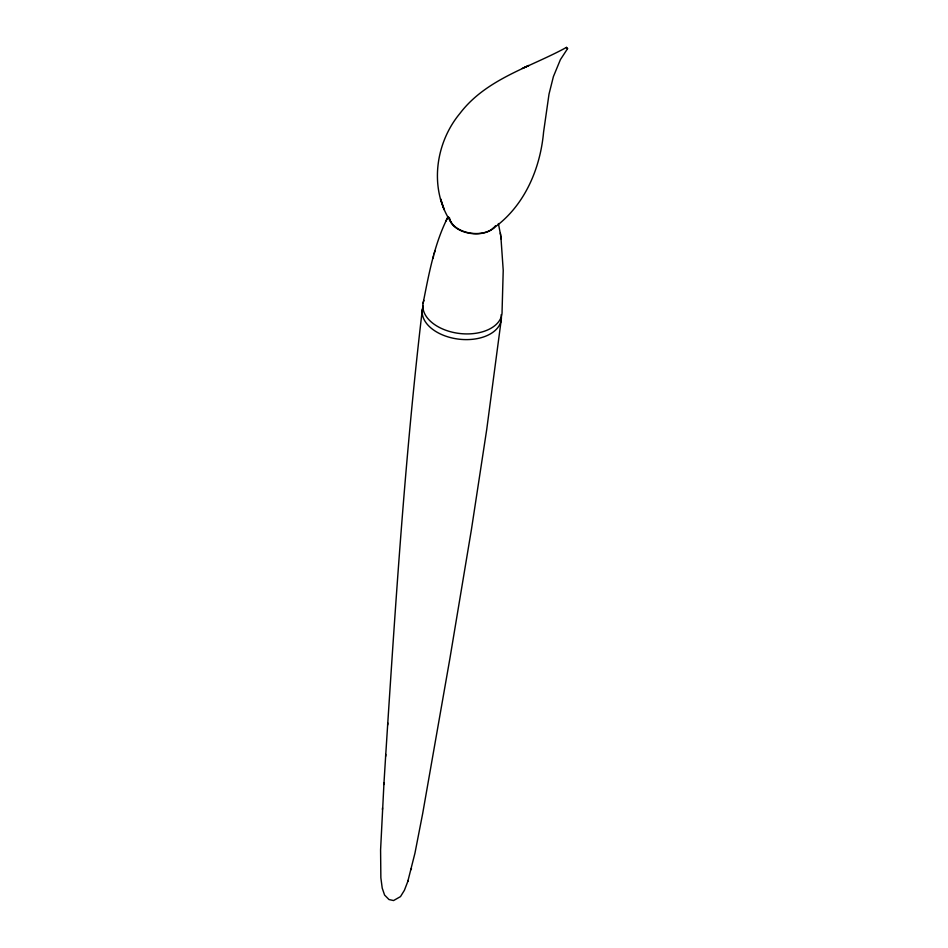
<?xml version="1.0" encoding="UTF-8"?>
<svg xmlns="http://www.w3.org/2000/svg" width="948" height="948" viewBox="0 0 948 948"><rect width="100%" height="100%" fill="white"/><g stroke="black" fill="none" stroke-linecap="round" stroke-linejoin="round"><path stroke-width="1.42" d="M383.987 782.764L380.586 849.918L380.859 877.801L382.222 888.134L384.592 895.066L389 899.545L393.562 900.553L400.494 896.607L404.405 890.279L407.782 881.51L414.94 853.236L422.701 813.408L449.897 658.528L471.452 529.387L486.703 429.622L501.196 320.116M382.411 809.509L382.518 807.862M387.649 725.007L387.779 722.969C396.785 584.869 406.088 446.709 422.37 309.238M383.881 784.529L385.753 754.454M385.635 756.35L387.779 722.969M423.045 303.538C428.887 273.996 434.303 243.636 448.155 216.594L447.148 218.561M567.568 48.668L566.347 47.471L567.568 48.668L560.398 59.641L553.383 76.646L549.022 94.077L543.571 132.163C540.206 169.491 524.031 206.865 492.569 228.823M432.869 258.472L433.639 255.687M434.172 253.768L434.931 251.042M407.782 881.51L408.09 880.431M411.124 869.636L411.456 868.404M445.726 221.334L446.781 219.284M566.454 47.412C529.944 67.462 486.253 78.755 459.899 113.476C434.931 143.492 428.816 189.884 451.509 222.863M523.509 67.877L528.759 65.531L527.645 66.028M522.194 68.457L528.759 65.531M498.387 223.527L500.698 235.483M500.876 236.656L503.222 270.322L502.073 311.193A39.804 24.672 6.8 0 1 458.37 333.329A39.804 24.672 6.8 0 1 423.91 300.409M500.343 233.066L501.243 239.145M501.148 314.712A39.804 24.672 6.8 0 1 459.413 339.23A39.804 24.672 6.8 0 1 423.235 306.109M495.496 225.743A23.949 14.848 6.8 0 1 469.213 233.196A23.949 14.848 6.8 0 1 449.388 217.459M494.228 227.307A23.949 14.848 7.5 0 1 469.272 232.912A23.949 14.848 7.5 0 1 449.743 218.988M441.567 201.96L440.512 198.867L444.209 209.804L441.567 201.96"/></g></svg>
